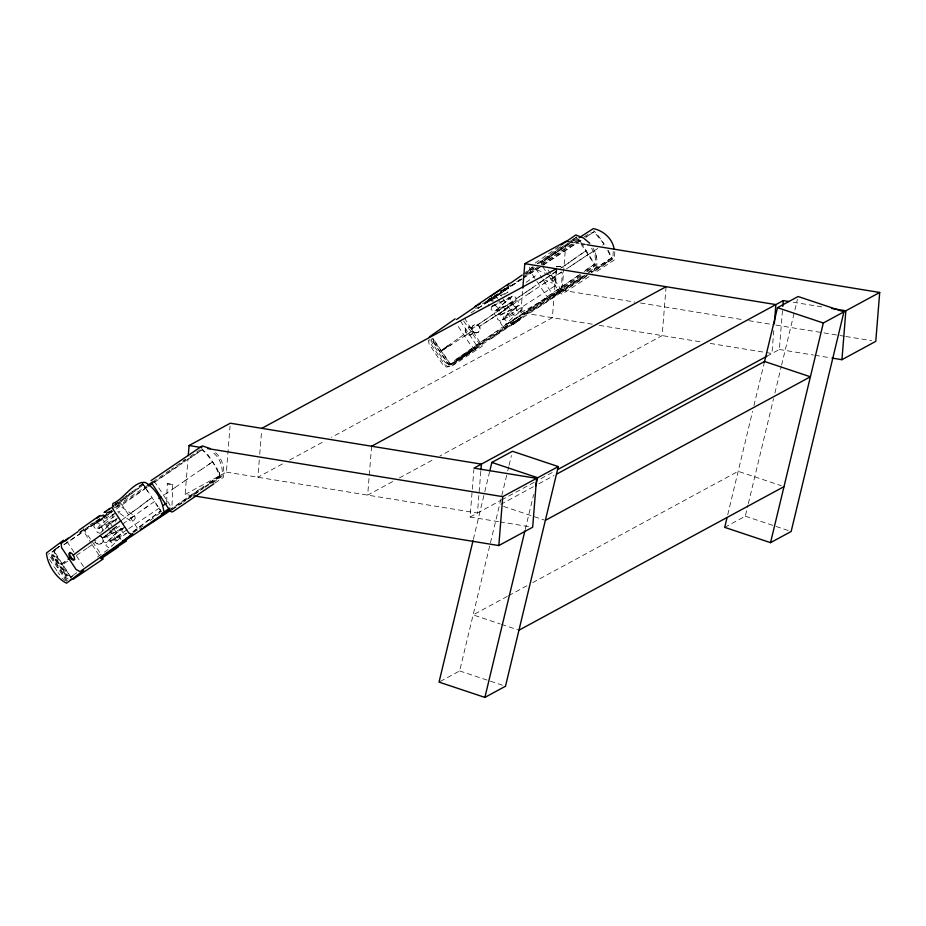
<?xml version="1.0" encoding="UTF-8"?>
<svg xmlns="http://www.w3.org/2000/svg" width="926" height="926" viewBox="0 0 926 926"><rect width="100%" height="100%" fill="white"/><g stroke="black" fill="none" stroke-linecap="round" stroke-linejoin="round"><path stroke-width="0.69" stroke-dasharray="4.63 3.47" d="M167.282 483.8L172.722 484.425L167.282 483.8L166.68 501.753M172.722 484.425L171.981 506.649L169.585 508.258M613.232 251.525L612.862 259.025L592.084 273.031M556.572 266.283L562.545 266.885L556.572 266.283L555.6 285.44L502.205 319.667L500.376 322.41L501.776 325.234L505.006 325.315L507.089 324.181L561.411 289.167L562.256 272.452M614.818 251.722L614.193 260.056L594.55 272.996M192.272 495.595L185.142 494.438L188.024 458.486M185.142 494.438L226.372 472.098L230.065 426.076M259.268 459.979L257.879 477.237L284.537 462.792M259.731 454.226L261.572 431.215M371.592 446.228L367.668 495.132L394.326 480.687M498.524 521.662L470.072 517.032L473.88 469.563M480.802 471.322L477.457 513.027L226.372 472.098M592.293 324.204L520.863 312.571L522.704 289.56M556.294 268.806L552.371 317.699L331.508 437.35M520.863 312.571L562.094 290.232L565.67 245.645M666.083 286.701L662.159 335.594L440.024 455.939M773.8 330.478L771.96 353.489L707.753 343.025M766.878 356.244L779.345 349.484L782.458 310.65M473.336 539.395L484.437 493.222M484.773 491.822L489.484 472.237M440.255 681.443L459.655 670.933L507.402 472.26M507.737 470.859L508.744 466.658M509.08 465.257L511.441 455.465M525.227 529.51L533.642 494.53M727.72 514.763L752.606 411.225M753.949 405.623L764.228 362.876M724.699 527.357L745.314 516.187L748 504.994M748.335 503.594L773.557 398.655M774.9 393.064L781.289 366.476M781.625 365.075L797.436 299.318M491.891 306.321L491.104 309.504L493.465 311.564L500.109 308.867L513.085 302.374L510.203 300.985L510.133 297.778L495.549 310.731L494.16 312.71L495.236 315.673L498.454 316.055L516.095 307.548L519.44 303.786L517.889 301.043L514.59 301.124L496.29 310.117L499.508 310.499L500.584 313.463L501.487 312.201L499.704 314.284L515.921 300.545L515.851 297.35L512.958 295.961L491.891 306.321L495.04 305.21L497.401 307.27L496.614 310.453L502.575 304.353L511.765 297.014L513.201 294.04M105.784 535.124L105.066 537.196L101.814 538.029L99.649 535.772M115.53 521.778L116.757 518.734L99.313 527.102L102.381 528.086L102.844 531.211L109.939 524.162L118.864 517.229M55.942 548.759L54.565 551.769L54.958 555.044L60.954 564.084M108.979 528.896L101.999 518.386L105.471 516.083L113.203 527.751M124.964 526.963L116.387 533.168L109.187 540.286L108.377 537.242L105.194 536.594L123.285 527.913L121.734 530.841L123.505 533.445L126.839 533.11L119.57 538.365L111.56 546.328L112.289 543.168L109.858 541.166L111.56 540.703L109.013 541.71L127.638 529.383M497.783 298.531C493.303 296.366 501.07 291.47 501.232 296.216M499.681 293.878L496.243 296.193M498.558 299.688L512.483 320.685L515.921 318.37L501.996 297.385M515.921 318.37L512.483 320.685M139.166 486.173L142.859 483.673L143.414 484.576L115.565 505.92M151.841 497.794L149.757 499.137M54.611 549.766L52.006 552.081L59.241 546.479M492.458 297.246L486.659 301.367L507.818 287.072M100.714 532.682L109.407 524.035L116.757 518.734M511.048 324.181L519.683 318.382L520.065 319.748L516.766 322.19L512.147 325.061L511.048 324.181L519.683 318.382M516.141 320.651L517.541 319.817L518.641 320.697L513.583 324.1L513.189 322.734L515.006 321.391M517.541 319.817L513.189 322.734M105.471 516.083L101.999 518.386M201.718 448.74L207.945 454.724L217.228 468.718L220.284 476.728L209.183 484.437M490.19 300.637L522.114 277.997M493.269 305.279L492.331 306.205L498.35 301.957M554.442 277.244L552.926 278.738L551.85 281.666L552.29 283.101L554.894 278.68L554.442 277.244L546.641 273.922M99.533 518.873L100.112 519.752L98.214 521.292L62.204 545.819M541.93 264.836L541.12 262.764L542.15 261.792L569.467 244.024M114.211 514.069L112.544 515.585L113.215 518.687L116.375 519.509L99.024 528.341L95.737 529.001L93.7 526.605L94.95 523.537L110.472 511.221M112.636 529.197L116.329 526.489M501.707 308.578A64.207 2.489 -33.6 0 0 476.948 325.477L471.728 329.077A4.202 3.507 59.8 0 1 469.436 335.131A4.202 3.507 59.8 0 1 465.408 329.066A4.202 3.507 59.8 0 1 471.728 329.077A4.202 4.051 48.3 0 0 478.152 332.307L478.36 332.121A4.202 4.051 48.3 0 0 477.816 324.968A4.202 4.051 48.3 0 0 471.924 328.788A4.202 4.051 48.3 0 0 478.36 332.121M112.972 528.896L102.821 538.99L103.643 542.034L106.814 542.682L109.233 542.023L125.554 533.665M112.278 510.249L107.995 513.548M486.659 301.367L510.897 284.699M471.091 312.872L521.558 278.934M487.238 302.246L508.849 287.789M142.731 483.847L114.986 505.052M160.198 512.738L155.718 516.291M482.458 303.89L491.729 297.501M114.905 507.703L117.127 505.943L119.778 505.781L134.849 516.21L135.231 518.305L133.471 520.921L131.33 521.442L117.405 511.8L120.067 511.65L115.634 515.157M114.535 516.037L99.024 528.341L100.274 525.274L98.237 522.877L94.95 523.537L115.032 513.317M106.235 513.062L108.226 511.499M446.621 346.706L443.728 348.824M114.141 505.064L121.04 499.762M115.518 505.434L128.147 495.942A19.076 0.741 -33.6 0 0 135.289 490.676L143.414 484.576L161.425 511.661M122.116 519.822L127.869 515.481M132.927 531.663L145.556 522.183A19.076 0.741 -33.6 0 0 152.697 516.916L160.823 510.816L158.832 508.27M70.469 577.396L76.65 572.719M97.635 520.424L99.001 519.382M60.931 564.64L66.973 560.033M61.729 564.131L67.772 559.524M139.606 528.526L142.801 526.095M132.858 491.174L127.58 495.005M209.554 482.874L219.404 476.045C216.152 466.229 209.774 456.645 202.007 449.816L187.584 459.643M127.07 515.99L131.77 512.541M560.716 246.756L536.883 263.829M71.094 577.106L72.46 576.088M581.817 243.538L576.597 237.01L571.4 240.748M584.179 271.538L594.411 264.246L577.014 238.005L573.055 240.853M445.267 347.759L439.537 351.776L440.081 351.463M586.146 250.761L584.665 251.652M120.75 530.089L122.915 528.48M153.635 517.865L149.757 520.736M123.285 527.913L115.681 533.411L106.698 542.335L105.969 545.507L108.4 547.509L111.062 546.791M564.547 245.228L537.717 263.806M602.676 245.112L604.111 244.105L596.876 233.78L593.705 230.782M608.162 250.228L612.271 258.771L591.691 272.232M586.783 271.885L595.8 265.241C596.263 259.025 594.7 252.613 590.938 247.589M132.974 532.161L160.719 510.955L155.904 503.918M122.984 498.292L126.769 495.584M130.971 513.05L133.425 511.326M111.595 512.217L95.297 523.225L79.532 531.918M488.06 300.198L490.143 298.681M147.593 500.665L142.685 504.566A19.076 0.741 -33.6 0 1 135.543 509.832L132.626 511.835M74.636 574.247L76.765 572.708M113.134 514.717L99.753 525.459L96.709 529.255L97.161 532.381L100.228 533.364M116.803 526.466L107.624 534.001L105.066 537.196L122.255 528.977L119.222 527.832L119.014 525.713M446.077 347.019L447.802 345.861M568.17 243.989L563.645 247.277A19.076 0.741 -33.6 0 1 552.764 254.754L541.108 262.764M571.979 241.617L540.367 263.69M504.566 294.41L508.05 291.921L490.317 300.637L492.377 301.124M573.53 259.303L584.769 251.629M586.737 271.029L595.152 264.998L582.396 244.406M194.888 494.16L202.713 488.72M130.925 518.097L149.48 505.017M184.818 480.825L187.064 479.298M212.586 483.013L221.974 476.346C223.444 467.109 219.786 457.004 211.869 451.761M459.03 358.721L470.547 350.711M104.314 552.174L110.044 548.146M523.283 277.175L534.939 268.945L545.345 273.378M526.072 282.395L535.321 275.879M580.787 275.172L525.551 313.694C515.319 325.929 497.112 330.732 484.356 341.034L451.714 363.849L447.895 364.323L444.712 361.95L432.083 342.909L431.157 339.09L448.867 365.261L456.819 360.249M588.658 272.082L596.68 266.422C597.548 259.72 596.39 252.277 592.096 246.814M144.051 508.779L156.749 499.971M533.156 267.001L523.56 273.668M534.267 267.556L525.725 273.506M459.47 337.677L465.986 333.105M539.846 282.673L558.505 269.744M585.579 270.23L594.411 264.246M208.477 464.713L212.586 461.715L204.588 467.364M535.228 263.03L559.871 245.911M538.631 263.621L568.17 243.04M447.27 346.174L460.002 337.353M582.94 276.11L550.461 298.427L546.49 295.869L535.668 279.559M146.401 487.805L120.762 505.851A64.207 2.489 -33.6 0 1 116.236 509.057M525.146 274.235L533.445 268.505M604.111 244.105L594.052 231.813L585.915 237.253M556.028 271.434L518.294 297.408M607.699 250.518L611.449 258.053L596.251 267.984A19.076 0.741 -33.6 0 0 590.348 271.804M148.021 485.108L112.891 508.397M106.93 514.277L90.042 524.868M147.419 486.798L115.727 507.899M182.387 482.492L184.992 480.756M192.052 494.82L171.727 508.64M192.018 496.174L183.255 502.158M580.208 274.304L525.482 312.386L520.562 317.595L491.764 334.807L453.937 360.932L485.953 338.522A64.207 2.489 -33.6 0 1 510.712 321.623L570.173 280.995A19.076 0.741 -33.6 0 0 581.042 273.517M95.575 521.882L80.273 532.265M526.929 271.712L532.867 267.637M180.2 463.231L171.183 469.355M57.053 547.995L59.276 546.479L53.696 550.866L54.009 552.012L70.827 577.373M182.792 462.722L152.107 483.58M150.209 498.882L141.886 505.075A19.076 0.741 -33.6 0 1 134.745 510.342M175.245 487.365L182.572 482.423M533.075 287.43L501.174 308.89A64.207 2.489 -33.6 0 0 476.415 325.802M472.781 349.31L456.321 360.064L498.663 332.307L501.452 330.188L504.878 325.558L517.009 317.224L525.088 312.282L530.864 310.418L584.561 275.45M152.686 481.925L170.025 470.142M183.799 462.028L202.007 449.816M76.418 555.38L88.039 547.532M169.504 509.821L203.442 486.752M171.241 509.913L188.591 498.13M204.021 487.62L189.749 497.343M570.451 241.061L574.757 238.19M215.04 483.002L223.316 477.388C225.087 467.792 221.893 456.865 213.628 451.194M571.573 241.617L577.014 238.005M581.991 253.446L571.504 260.796A19.076 0.741 -33.6 0 1 560.635 268.274M79.543 532.716L83.108 530.297L91.234 543.365M154.318 482.4L176.716 467.121A19.076 0.741 -33.6 0 1 181.658 463.648M64.264 544.523L97.67 521.847A64.207 2.489 -33.6 0 0 112.764 511.499M164.481 494.646L175.431 487.284M87.854 547.613L95.494 542.439M172.491 509.439L182.063 502.968M54.426 549.836L58.488 547.104M67.772 561.133L62.609 564.629M501.163 291.123L505.885 287.94M475.617 308.659L478.325 306.83M484.043 303.948L512.356 284.838M529.302 293.287L512.101 304.92A64.207 2.489 -33.6 0 1 485.664 322.433L479.228 326.6L485.918 322.225A64.207 2.489 -33.6 0 0 512.356 304.712M587.616 274.929L467.526 354.114M128.818 528.596L160.719 507.112M133.657 532.45L138.449 529.232M573.194 264.512L575.845 262.729A19.076 0.741 -33.6 0 1 587.802 254.87L590.938 252.844M584.294 275.855L520.562 318.035A64.207 2.489 -33.6 0 1 494.114 335.548L474.043 348.558M189.946 456.599L200.085 449.805M209.056 482.955L219.404 476.045M209.635 483.823L220.284 476.728M522.241 278.946L503.154 291.794A64.207 2.489 -33.6 0 1 476.716 309.307M523.317 278.228L542.08 265.831M529.047 293.496L535.726 288.993M201.174 469.632L204.762 467.283M535.471 289.201L544.141 283.402M570.497 266.294L576.088 262.521A19.076 0.741 -33.6 0 1 588.045 254.65M101.848 516.106L102.983 515.354M201.359 469.563L197.747 471.89A19.076 0.741 -33.6 0 0 186.878 479.367M537.67 267.163L523.306 276.55M539.337 267.325L524.996 276.7M475.073 349.056L451.61 364.404M491.405 338.465C502.737 331.983 509.52 320.79 521.87 315.384C545.009 305.777 564.281 287.928 586.193 275.647M589.086 276.585L561.978 294.225L559.061 291.296L546.687 272.661M587.385 273.61L611.449 258.053M591.239 272.337L612.271 258.771M543.898 283.611L563.286 270.948M566.481 268.864L570.752 266.086M574.27 240.899L576.666 239.336M542.011 264.304L579.41 239.95M542.59 265.183L582.292 239.325M593.879 251.015L597.849 248.434M586.459 276.399L561.422 292.685L562.105 291.296L551.294 274.848M543.273 265.056L566.897 249.615A19.076 0.741 -33.6 0 1 578.843 241.744L581.736 239.938M552.22 278.17L561.839 271.943M465.593 335.444L472.63 330.825L449.909 345.63M446.39 347.736L441.077 351.22L447.895 346.799M584.051 236.94L591.193 232.368M585.822 237.056L594.052 231.813M590.684 253.053L594.122 250.807M57.343 567.742L58.141 567.233M501.255 291.181L508.27 286.91M451.703 344.437L447.652 347.007M115.067 503.837L119.743 501.545L138.31 529.533M575.683 237.577L576.597 237.01M116.016 541.397C115.345 538.307 111.664 538.353 115.414 541.803M502.54 290.428L507.668 287.28M581.146 276.041L552.023 295.764L552.776 294.688L542.844 279.409M578.368 239.591L542.844 263.204L544.928 265.253M466.53 354.716L450.453 364.682L432.662 338.534M101.663 515.574L102.52 515.064M102.126 515.539L103.295 514.844M101.547 516.314L103.967 514.868M449.862 365.041L450.395 364.717L448.485 364.138L431.666 338.777M472.225 328.788A4.202 3.507 59.8 0 0 465.917 328.776A4.202 3.507 59.8 0 0 469.933 334.842A4.202 3.507 59.8 0 0 472.225 328.788L471.728 329.077A4.202 4.051 48.3 0 1 477.608 325.153A4.202 4.051 48.3 0 1 478.152 332.307M475.883 347.019L474.066 348.072L470.929 345.56L457.201 324.864M531.223 267.776L532.844 266.85M106.397 513.421L109.789 511.499M289.618 460.048L325.153 440.788M399.407 477.943L434.954 458.683M470.072 517.032L500.306 500.642M501.579 499.959L534.58 482.076M540.934 478.638L554.894 471.079M500.781 504.381L533.758 486.52M538.828 483.766L554.049 475.524M507.355 596.356L473.117 614.899L500.086 623.904M508.629 595.661L527.646 585.359M532.728 582.616L738.161 471.322L781.312 485.722M110.796 510.886L111.502 510.515M112.081 511.384L104.846 514.243M491.949 306.738L511.765 297.014L508.467 297.431M102.485 537.763L108.006 534.024A64.207 2.489 -33.6 0 0 131.11 518.028M94.788 540.39A4.202 4.086 65.7 0 0 101.2 543.655L101.42 543.55A4.202 4.086 65.7 0 0 100.876 536.316M134.849 516.21L132.707 516.731L130.96 519.347L131.33 521.442M100.112 519.752L93.63 522.472M574.571 242.728L581.702 243.885M584.549 244.348L587.397 244.823M793.223 302.212L824.522 307.316M562.094 290.232L634.808 302.084M640.514 303.01L743.173 319.748M748.879 320.674L774.541 324.852M775.965 325.095L844.408 336.242M845.832 336.474L871.505 340.664M779.345 349.484L813.491 355.052M814.915 355.283L830.564 357.83M599.33 325.35L702.093 342.099M499.947 521.894L529.822 526.767M493.616 301.089L490.63 300.198L488.477 302.339L488.859 305.997M745.314 516.187L791.151 531.489M503.559 506.418L544.013 519.926M501.429 624.356L517.611 629.749M459.655 670.933L505.492 686.235M543.157 279.212L552.29 283.101M71.302 577.002L68.455 575.393L61.706 565.219M68.223 578.981L66.186 577.824L58.928 566.886M446.911 361.997L449.77 363.64L453.069 363.548L480.687 345.653L463.695 321.067M65.271 580.637L62.054 578.31M153.774 481.566L156.262 484.055L171.981 508.142M450.696 364.474L432.905 338.326M83.259 528.653L100.899 554.061M67.343 580.799L49.217 553.459M66.545 581.308L48.407 553.98M58.107 572.604L59.692 574.884M147.79 491.683L143.414 484.576M548.111 270.045L550.495 273.645M542.833 266.827L545.923 271.492M535.691 268.609L542.057 278.205M534.892 278.39L530.262 271.399L529.591 266.954M464.377 318.023L482.307 346.127L451.356 366.395L447.814 366.488L444.735 364.728L430.22 342.851L429.814 339.356M460.407 320.963L476.311 344.935L476.878 348.107L450.464 366.488L446.228 367.066L442.721 364.566L429.143 344.09L428.229 339.935M113.979 528.92L120.947 539.407M109.754 530.066L118.273 542.914M92.01 544.534L99.765 556.248M66.985 541.617L75.724 554.813M76.522 556.005L83.676 566.805M71.013 577.303L53.858 550.739M58.894 563.251L53.407 554.894L67.332 575.891L61.602 567.337M58.072 563.54L52.018 554.535L57.898 563.471M59.611 565.867L67.1 577.28L60.225 566.967M58.211 565.786L51.671 555.947L51.254 552.428M54.426 567.094L57.319 571.458M49.437 559.281L53.847 566.226M142.859 483.673L144.907 487.273M596.691 257.671L594.295 250.124M433.032 338.407L433.414 341.659M101.42 543.55A4.202 4.086 65.7 0 1 95.008 540.286M100.656 536.42A4.202 4.086 65.7 0 1 101.2 543.655M194.124 493.361A19.076 0.741 -33.6 0 1 203.963 486.567M97.462 557.035A64.207 2.489 -33.6 0 1 101.929 553.852M572.036 260.472A19.076 0.741 -33.6 0 1 561.168 267.95M516.558 306.876L516.268 310.094L518.965 311.784L521.963 310.256L522.252 307.05L519.555 305.36L500.92 314.562L503.512 316.356L503.084 319.574L508.825 313.694L517.692 306.61L514.393 306.691L512.842 303.948L514.59 301.124L499.149 314.227L497.899 315.998L497.459 319.227L500.052 321.009L521.963 310.256L511.684 318.463L505.006 325.315L506.835 322.572L505.434 319.748L502.205 319.667L507.934 313.775L516.558 306.876M120.75 534.626L114.176 539.082L120.75 534.626M219.566 473.556L219.219 472.422L220.145 476.878L219.566 473.556"/><path stroke-width="1.39" d="M188.256 455.604L189.066 445.533L230.296 423.205L481.381 464.123L480.918 469.876M498.825 545.564L502.749 496.66L536.582 478.337L532.67 527.23L498.825 545.564L193.696 495.827M522.82 288.113L524.787 263.667L566.018 241.327L573.136 242.496M774.379 323.29L775.872 304.596L524.787 263.667M782.806 306.344L783.269 300.591L788.952 301.517M841.942 359.693L845.866 310.789L879.7 292.454L875.776 341.358L841.942 359.693L831.988 358.061M112.567 506.082L112.937 503.374C123.332 499.959 134.143 480.166 145.637 482.585C155.336 488.708 162.143 499.45 163.728 510.805M473.001 540.784L439.04 682.103L484.877 697.405L505.492 686.235L558.285 466.577L512.448 451.275L491.833 462.433L489.819 470.836M484.877 697.405L524.892 530.911M535.656 486.138L537.67 477.747L558.285 466.577M727.049 517.565L724.699 527.357L770.536 542.659L791.151 531.489L843.945 311.83L798.108 296.517L777.493 307.687L764.378 362.251M770.536 542.659L823.33 323L843.945 311.83M126.503 540.923L116.387 547.567L117.544 546.942M506.985 285.706L508.71 284.398M61.047 543.689L68.235 538.133M64.461 541.363L75.295 533.445M68.026 559.223L70.897 557.116A4.202 1.968 57.6 0 0 74.786 559.397M73.247 555.183A4.202 1.968 57.6 0 0 68.894 553.968A4.202 1.968 57.6 0 0 72.911 560.033A4.202 1.968 57.6 0 0 73.247 555.183L76.21 552.891A64.207 2.489 -33.6 0 1 93.503 540.333L121.017 520.655M80.863 571.018L133.124 534.14M83.595 570.428L66.522 583.183C56.231 578.113 47.295 564.42 46.474 552.972L63.558 540.205M108.643 509.844L113.933 505.851M132.487 533.839L122.463 541.502L129.675 536.49M104.071 512.483L109.719 508.386M115.611 547.532L100.575 557.811M78.675 530.424L99.279 515.886M510.481 283.194L522.195 274.999M152.339 522.033L169.458 510.18M429.351 336.89L455.164 318.857M456.576 319.493L476.219 306.159M560.994 245.135L575.81 234.961L583.519 238.028L589.746 243.306M96.813 518.305L100.969 515.446M148.021 485.108L152.686 481.925M148.6 485.988L150.95 484.367M168.347 510.608L143.68 527.403M493.06 294.653L494.715 293.519M149.792 485.49L152.061 483.951M158.821 498.501L161.089 496.961M475.131 306.379L509.323 283.333M151.031 480.594L201.706 446.274M183.221 461.16L185.466 459.632M171.241 509.913L128.911 537.971L111.919 550.056L118.088 546.861L116.19 548.412L101.154 558.679M205.144 486.868L208.5 484.587M213.86 483.8L173.44 511.314L171.9 512.055L170.801 511.43M100.969 557.626L112.717 549.674M103.307 558.876L73.258 579.19L70.422 579.514M163.08 505.515L166.634 503.131M161.205 513.907L169.585 508.258M140.382 529.649L142.129 528.491M76.221 532.832L78.073 531.605M495.537 292.952L497.343 291.771M579.051 237.797L593.323 228.595C603.416 230.655 612.445 238.595 614.1 249.001M498.246 291.181L500.457 289.803M478.094 305.036L480.374 303.74M104.904 512.205L105.784 511.719M126.318 540.008L116.063 547.092L117.139 546.328M261.803 428.333L556.294 268.806M371.592 446.228L666.083 286.701M783.269 300.591L473.996 468.128L536.582 478.337M557.429 469.702L766.878 356.244M556.584 474.147L764.563 361.487L810.4 376.789L545.356 520.377M518.965 630.201L784.009 486.625M491.208 296.158L492.331 295.544M581.702 243.885L584.549 244.348M587.397 244.823L879.7 292.454M831.641 308.474L845.866 310.789M189.066 445.533L201.891 447.628M207.598 448.554L502.749 496.66M777.493 307.687L823.33 323M491.833 462.433L537.67 477.747M202.447 445.927L210.306 448.612M131.11 534.047L128.807 533.029L112.578 508.559M79.821 571.527L76.071 569.455L61.579 547.613L61.185 543.423M151.991 483.592L169.389 509.798M70.897 557.116A4.202 1.968 57.6 0 1 70.144 552.405"/></g></svg>
